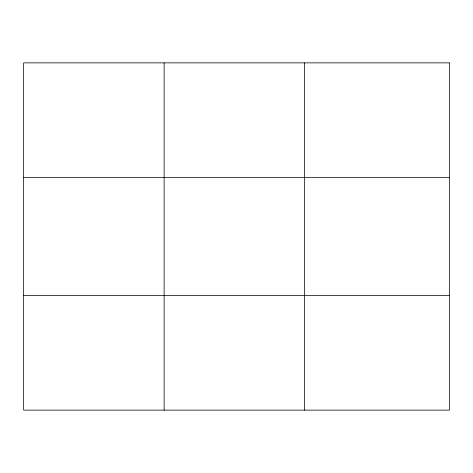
<?xml version="1.0" encoding="UTF-8"?>
<svg xmlns="http://www.w3.org/2000/svg" width="473" height="473" viewBox="0 0 473 473"><rect width="100%" height="100%" fill="white"/><g stroke="black" fill="none" stroke-linecap="round" stroke-linejoin="round"><path stroke-width="0.71" d="M164.131 62.868L164.131 410.132M304.612 62.868L304.612 410.132M23.65 177.464L449.35 177.464M23.65 295.536L449.35 295.536M449.35 62.868L449.35 410.132L23.65 410.132L23.65 62.868L449.35 62.868"/></g></svg>
